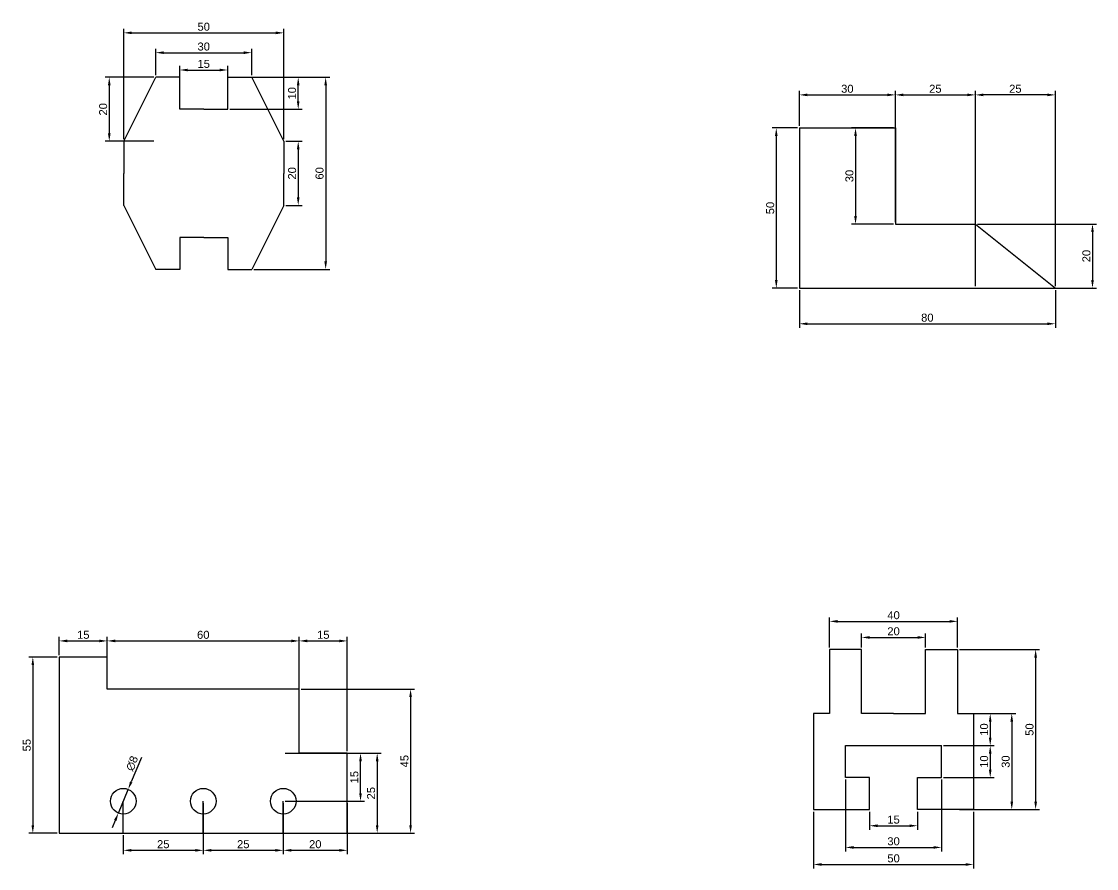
# Model space of a CAD drawing. Header units: millimetres. Extents: x 721 to 8170, y 1595 to 4606.
# Drawn here: x 758 to 1093.9, y 1641 to 1905.5 of the extents above; entities that cross this region are included whole.
import ezdxf

# ---------------------------------------------------------------- set-up
doc = ezdxf.new("R2010")
doc.units = ezdxf.units.MM
doc.layers.get('0').update_dxf_attribs({"color": 255})
doc.styles.get("Standard").update_dxf_attribs({"font": 'arial.ttf'})
doc.dimstyles.new('ISO-25', dxfattribs={"dimtxt": 2.5, "dimasz": 2.5, "dimexe": 1.25, "dimexo": 0.625, "dimtad": 1, "dimtxsty": 'Standard', "dimcen": 2.5, "dimadec": 0, "dimazin": 0, "dimtfac": 1, "dimtmove": 0, "dimatfit": 3, "dimfxl": 1, "dimarcsym": 0})

# ---------------------------------------------------------------- blocks, each defined once
blk = doc.blocks.new('*D35')
at = {"color": 0, "lineweight": -2, "transparency": 16777216}
for p, q in [((807.45, 1878.68), (807.45, 1891.57)), ((822.45, 1878.68), (822.45, 1891.57)), ((809.95, 1890.32), (819.95, 1890.32))]:
    blk.add_line(p, q, dxfattribs=at)
at = {"color": 0, "transparency": 16777216}
for points in [[(809.95, 1890.73), (809.95, 1889.9), (807.45, 1890.32)], [(819.95, 1890.73), (819.95, 1889.9), (822.45, 1890.32)]]:
    blk.add_solid(points, dxfattribs=at)
at = {"layer": 'Defpoints', "color": 0, "transparency": 16777216}
for p in [(822.45, 1890.32), (807.45, 1878.05), (822.45, 1878.05)]:
    blk.add_point(p, dxfattribs=at)
at = {"color": 0, "transparency": 16777216, "insert": (814.95, 1892.22), "char_height": 2.5, "attachment_point": 5}
blk.add_mtext('15', dxfattribs=at)
blk = doc.blocks.new('*D36')
at = {"color": 0, "lineweight": -2, "transparency": 16777216}
for p, q in [((799.95, 1888.68), (799.95, 1896.98)), ((802.45, 1895.73), (827.45, 1895.73)), ((829.95, 1888.68), (829.95, 1896.98))]:
    blk.add_line(p, q, dxfattribs=at)
at = {"color": 0, "transparency": 16777216}
for points in [[(802.45, 1896.15), (802.45, 1895.31), (799.95, 1895.73)], [(827.45, 1896.15), (827.45, 1895.31), (829.95, 1895.73)]]:
    blk.add_solid(points, dxfattribs=at)
at = {"layer": 'Defpoints', "color": 0, "transparency": 16777216}
for p in [(829.95, 1895.73), (799.95, 1888.05), (829.95, 1888.05)]:
    blk.add_point(p, dxfattribs=at)
at = {"color": 0, "transparency": 16777216, "insert": (814.95, 1897.63), "char_height": 2.5, "attachment_point": 5}
blk.add_mtext('30', dxfattribs=at)
blk = doc.blocks.new('*D37')
at = {"color": 0, "lineweight": -2, "transparency": 16777216}
for p, q in [((789.95, 1868.68), (789.95, 1903.17)), ((792.45, 1901.92), (837.45, 1901.92)), ((839.95, 1868.68), (839.95, 1903.17))]:
    blk.add_line(p, q, dxfattribs=at)
at = {"color": 0, "transparency": 16777216}
for points in [[(792.45, 1902.34), (792.45, 1901.5), (789.95, 1901.92)], [(837.45, 1902.34), (837.45, 1901.5), (839.95, 1901.92)]]:
    blk.add_solid(points, dxfattribs=at)
at = {"layer": 'Defpoints', "color": 0, "transparency": 16777216}
for p in [(839.95, 1901.92), (789.95, 1868.05), (839.95, 1868.05)]:
    blk.add_point(p, dxfattribs=at)
at = {"color": 0, "transparency": 16777216, "insert": (814.95, 1903.82), "char_height": 2.5, "attachment_point": 5}
blk.add_mtext('50', dxfattribs=at)
blk = doc.blocks.new('*D38')
at = {"color": 0, "lineweight": -2, "transparency": 16777216}
for p, q in [((823.08, 1888.05), (845.73, 1888.05)), ((844.48, 1880.55), (844.48, 1885.55)), ((823.08, 1878.05), (845.73, 1878.05))]:
    blk.add_line(p, q, dxfattribs=at)
at = {"color": 0, "transparency": 16777216}
for points in [[(844.06, 1885.55), (844.89, 1885.55), (844.48, 1888.05)], [(844.06, 1880.55), (844.89, 1880.55), (844.48, 1878.05)]]:
    blk.add_solid(points, dxfattribs=at)
at = {"layer": 'Defpoints', "color": 0, "transparency": 16777216}
for p in [(822.45, 1888.05), (844.48, 1888.05), (822.45, 1878.05)]:
    blk.add_point(p, dxfattribs=at)
at = {"color": 0, "transparency": 16777216, "insert": (842.57, 1883.05), "char_height": 2.5, "attachment_point": 5, "rotation": 90}
blk.add_mtext('10', dxfattribs=at)
blk = doc.blocks.new('*D39')
at = {"color": 0, "lineweight": -2, "transparency": 16777216}
for p, q in [((840.58, 1868.05), (845.73, 1868.05)), ((844.48, 1865.55), (844.48, 1850.55)), ((840.58, 1848.05), (845.73, 1848.05))]:
    blk.add_line(p, q, dxfattribs=at)
at = {"color": 0, "transparency": 16777216}
for points in [[(844.06, 1865.55), (844.9, 1865.55), (844.48, 1868.05)], [(844.06, 1850.55), (844.9, 1850.55), (844.48, 1848.05)]]:
    blk.add_solid(points, dxfattribs=at)
at = {"layer": 'Defpoints', "color": 0, "transparency": 16777216}
for p in [(839.95, 1868.05), (839.95, 1848.05), (844.48, 1848.05)]:
    blk.add_point(p, dxfattribs=at)
at = {"color": 0, "transparency": 16777216, "insert": (842.58, 1858.05), "char_height": 2.5, "attachment_point": 5, "rotation": 90}
blk.add_mtext('20', dxfattribs=at)
blk = doc.blocks.new('*D40')
at = {"color": 0, "lineweight": -2, "transparency": 16777216}
for p, q in [((830.58, 1888.05), (854.31, 1888.05)), ((853.06, 1885.55), (853.06, 1830.55)), ((830.58, 1828.05), (854.31, 1828.05))]:
    blk.add_line(p, q, dxfattribs=at)
at = {"color": 0, "transparency": 16777216}
for points in [[(852.65, 1885.55), (853.48, 1885.55), (853.06, 1888.05)], [(852.65, 1830.55), (853.48, 1830.55), (853.06, 1828.05)]]:
    blk.add_solid(points, dxfattribs=at)
at = {"layer": 'Defpoints', "color": 0, "transparency": 16777216}
for p in [(829.95, 1888.05), (829.95, 1828.05), (853.06, 1828.05)]:
    blk.add_point(p, dxfattribs=at)
at = {"color": 0, "transparency": 16777216, "insert": (851.16, 1858.05), "char_height": 2.5, "attachment_point": 5, "rotation": 90}
blk.add_mtext('60', dxfattribs=at)
blk = doc.blocks.new('*D41')
at = {"color": 0, "lineweight": -2, "transparency": 16777216}
for p, q in [((769.81, 1707.62), (769.81, 1713.29)), ((784.81, 1707.62), (784.81, 1713.29)), ((772.31, 1712.04), (782.31, 1712.04))]:
    blk.add_line(p, q, dxfattribs=at)
at = {"color": 0, "transparency": 16777216}
for points in [[(772.31, 1712.46), (772.31, 1711.62), (769.81, 1712.04)], [(782.31, 1712.46), (782.31, 1711.62), (784.81, 1712.04)]]:
    blk.add_solid(points, dxfattribs=at)
at = {"layer": 'Defpoints', "color": 0, "transparency": 16777216}
for p in [(784.81, 1712.04), (769.81, 1706.99), (784.81, 1706.99)]:
    blk.add_point(p, dxfattribs=at)
at = {"color": 0, "transparency": 16777216, "insert": (777.31, 1713.94), "char_height": 2.5, "attachment_point": 5}
blk.add_mtext('15', dxfattribs=at)
blk = doc.blocks.new('*D42')
at = {"color": 0, "lineweight": -2, "transparency": 16777216}
for p, q in [((784.81, 1697.62), (784.81, 1713.29)), ((844.81, 1697.62), (844.81, 1713.29)), ((787.31, 1712.04), (842.31, 1712.04))]:
    blk.add_line(p, q, dxfattribs=at)
at = {"color": 0, "transparency": 16777216}
for points in [[(787.31, 1712.46), (787.31, 1711.62), (784.81, 1712.04)], [(842.31, 1712.46), (842.31, 1711.62), (844.81, 1712.04)]]:
    blk.add_solid(points, dxfattribs=at)
at = {"layer": 'Defpoints', "color": 0, "transparency": 16777216}
for p in [(844.81, 1712.04), (784.81, 1696.99), (844.81, 1696.99)]:
    blk.add_point(p, dxfattribs=at)
at = {"color": 0, "transparency": 16777216, "insert": (814.81, 1713.94), "char_height": 2.5, "attachment_point": 5}
blk.add_mtext('60', dxfattribs=at)
blk = doc.blocks.new('*D43')
at = {"color": 0, "lineweight": -2, "transparency": 16777216}
for p, q in [((844.81, 1677.64), (844.81, 1713.29)), ((859.81, 1677.64), (859.81, 1713.29)), ((847.31, 1712.04), (857.31, 1712.04))]:
    blk.add_line(p, q, dxfattribs=at)
at = {"color": 0, "transparency": 16777216}
for points in [[(847.31, 1712.46), (847.31, 1711.62), (844.81, 1712.04)], [(857.31, 1712.46), (857.31, 1711.62), (859.81, 1712.04)]]:
    blk.add_solid(points, dxfattribs=at)
at = {"layer": 'Defpoints', "color": 0, "transparency": 16777216}
for p in [(859.81, 1712.04), (844.81, 1677.01), (859.81, 1677.01)]:
    blk.add_point(p, dxfattribs=at)
at = {"color": 0, "transparency": 16777216, "insert": (852.31, 1713.94), "char_height": 2.5, "attachment_point": 5}
blk.add_mtext('15', dxfattribs=at)
blk = doc.blocks.new('*D44')
at = {"color": 0, "lineweight": -2, "transparency": 16777216}
for p, q in [((769.18, 1706.99), (760.3, 1706.99)), ((761.55, 1704.49), (761.55, 1654.49)), ((769.18, 1651.99), (760.3, 1651.99))]:
    blk.add_line(p, q, dxfattribs=at)
at = {"color": 0, "transparency": 16777216}
for points in [[(761.13, 1704.49), (761.96, 1704.49), (761.55, 1706.99)], [(761.13, 1654.49), (761.96, 1654.49), (761.55, 1651.99)]]:
    blk.add_solid(points, dxfattribs=at)
at = {"layer": 'Defpoints', "color": 0, "transparency": 16777216}
for p in [(769.81, 1706.99), (761.55, 1651.99), (769.81, 1651.99)]:
    blk.add_point(p, dxfattribs=at)
at = {"color": 0, "transparency": 16777216, "insert": (759.65, 1679.49), "char_height": 2.5, "attachment_point": 5, "rotation": 90}
blk.add_mtext('55', dxfattribs=at)
blk = doc.blocks.new('*D45')
at = {"color": 0, "lineweight": -2, "transparency": 16777216}
for p, q in [((860.43, 1676.99), (870.41, 1676.99)), ((869.16, 1674.49), (869.16, 1654.49)), ((860.43, 1651.99), (870.41, 1651.99))]:
    blk.add_line(p, q, dxfattribs=at)
at = {"color": 0, "transparency": 16777216}
for points in [[(868.74, 1674.49), (869.58, 1674.49), (869.16, 1676.99)], [(868.74, 1654.49), (869.58, 1654.49), (869.16, 1651.99)]]:
    blk.add_solid(points, dxfattribs=at)
at = {"layer": 'Defpoints', "color": 0, "transparency": 16777216}
for p in [(859.81, 1676.99), (859.81, 1651.99), (869.16, 1651.99)]:
    blk.add_point(p, dxfattribs=at)
at = {"color": 0, "transparency": 16777216, "insert": (867.26, 1664.49), "char_height": 2.5, "attachment_point": 5, "rotation": 90}
blk.add_mtext('25', dxfattribs=at)
blk = doc.blocks.new('*D46')
at = {"color": 0, "lineweight": -2, "transparency": 16777216}
for p, q in [((845.43, 1696.99), (880.85, 1696.99)), ((879.6, 1694.49), (879.6, 1654.49)), ((845.43, 1651.99), (880.85, 1651.99))]:
    blk.add_line(p, q, dxfattribs=at)
at = {"color": 0, "transparency": 16777216}
for points in [[(879.18, 1694.49), (880.01, 1694.49), (879.6, 1696.99)], [(879.18, 1654.49), (880.01, 1654.49), (879.6, 1651.99)]]:
    blk.add_solid(points, dxfattribs=at)
at = {"layer": 'Defpoints', "color": 0, "transparency": 16777216}
for p in [(844.81, 1696.99), (844.81, 1651.99), (879.6, 1651.99)]:
    blk.add_point(p, dxfattribs=at)
at = {"color": 0, "transparency": 16777216, "insert": (877.7, 1674.49), "char_height": 2.5, "attachment_point": 5, "rotation": 90}
blk.add_mtext('45', dxfattribs=at)
blk = doc.blocks.new('*D47')
at = {"color": 0, "lineweight": -2, "transparency": 16777216}
for p, q in [((840.43, 1676.99), (865.2, 1676.99)), ((863.95, 1664.49), (863.95, 1674.49)), ((840.43, 1661.99), (865.2, 1661.99))]:
    blk.add_line(p, q, dxfattribs=at)
at = {"color": 0, "transparency": 16777216}
for points in [[(863.53, 1674.49), (864.36, 1674.49), (863.95, 1676.99)], [(863.53, 1664.49), (864.36, 1664.49), (863.95, 1661.99)]]:
    blk.add_solid(points, dxfattribs=at)
at = {"layer": 'Defpoints', "color": 0, "transparency": 16777216}
for p in [(839.81, 1676.99), (863.95, 1676.99), (839.81, 1661.99)]:
    blk.add_point(p, dxfattribs=at)
at = {"color": 0, "transparency": 16777216, "insert": (862.04, 1669.49), "char_height": 2.5, "attachment_point": 5, "rotation": 90}
blk.add_mtext('15', dxfattribs=at)
blk = doc.blocks.new('*D48')
at = {"color": 0, "lineweight": -2, "transparency": 16777216}
for p, q in [((795.46, 1675.63), (792.3, 1668)), ((788.28, 1658.3), (791.34, 1665.69)), ((787.32, 1655.99), (786.36, 1653.68))]:
    blk.add_line(p, q, dxfattribs=at)
at = {"color": 0, "transparency": 16777216}
for points in [[(791.91, 1668.16), (792.68, 1667.84), (791.34, 1665.69)], [(786.94, 1656.15), (787.71, 1655.83), (788.28, 1658.3)]]:
    blk.add_solid(points, dxfattribs=at)
at = {"layer": 'Defpoints', "color": 0, "transparency": 16777216}
for p in [(791.34, 1665.69), (788.28, 1658.3)]:
    blk.add_point(p, dxfattribs=at)
at = {"color": 0, "transparency": 16777216, "insert": (792.56, 1673.79), "char_height": 2.5, "attachment_point": 5, "rotation": 67.4921}
blk.add_mtext('∅8', dxfattribs=at)
blk = doc.blocks.new('*D49')
at = {"color": 0, "lineweight": -2, "transparency": 16777216}
for p, q in [((789.81, 1651.37), (789.81, 1645.4)), ((814.81, 1651.37), (814.81, 1645.4)), ((792.31, 1646.65), (812.31, 1646.65))]:
    blk.add_line(p, q, dxfattribs=at)
at = {"color": 0, "transparency": 16777216}
for points in [[(792.31, 1647.06), (792.31, 1646.23), (789.81, 1646.65)], [(812.31, 1647.06), (812.31, 1646.23), (814.81, 1646.65)]]:
    blk.add_solid(points, dxfattribs=at)
at = {"layer": 'Defpoints', "color": 0, "transparency": 16777216}
for p in [(789.81, 1651.99), (814.81, 1651.99), (814.81, 1646.65)]:
    blk.add_point(p, dxfattribs=at)
at = {"color": 0, "transparency": 16777216, "insert": (802.31, 1648.55), "char_height": 2.5, "attachment_point": 5}
blk.add_mtext('25', dxfattribs=at)
blk = doc.blocks.new('*D50')
at = {"color": 0, "lineweight": -2, "transparency": 16777216}
for p, q in [((814.81, 1661.37), (814.81, 1645.4)), ((839.81, 1661.37), (839.81, 1645.4)), ((817.31, 1646.65), (837.31, 1646.65))]:
    blk.add_line(p, q, dxfattribs=at)
at = {"color": 0, "transparency": 16777216}
for points in [[(817.31, 1647.06), (817.31, 1646.23), (814.81, 1646.65)], [(837.31, 1647.06), (837.31, 1646.23), (839.81, 1646.65)]]:
    blk.add_solid(points, dxfattribs=at)
at = {"layer": 'Defpoints', "color": 0, "transparency": 16777216}
for p in [(814.81, 1661.99), (839.81, 1661.99), (839.81, 1646.65)]:
    blk.add_point(p, dxfattribs=at)
at = {"color": 0, "transparency": 16777216, "insert": (827.31, 1648.55), "char_height": 2.5, "attachment_point": 5}
blk.add_mtext('25', dxfattribs=at)
blk = doc.blocks.new('*D51')
at = {"color": 0, "lineweight": -2, "transparency": 16777216}
for p, q in [((839.81, 1661.37), (839.81, 1645.4)), ((859.81, 1661.37), (859.81, 1645.4)), ((842.31, 1646.65), (857.31, 1646.65))]:
    blk.add_line(p, q, dxfattribs=at)
at = {"color": 0, "transparency": 16777216}
for points in [[(842.31, 1647.06), (842.31, 1646.23), (839.81, 1646.65)], [(857.31, 1647.06), (857.31, 1646.23), (859.81, 1646.65)]]:
    blk.add_solid(points, dxfattribs=at)
at = {"layer": 'Defpoints', "color": 0, "transparency": 16777216}
for p in [(839.81, 1661.99), (859.81, 1661.99), (859.81, 1646.65)]:
    blk.add_point(p, dxfattribs=at)
at = {"color": 0, "transparency": 16777216, "insert": (849.81, 1648.55), "char_height": 2.5, "attachment_point": 5}
blk.add_mtext('20', dxfattribs=at)
blk = doc.blocks.new('*D52')
at = {"color": 0, "lineweight": -2, "transparency": 16777216}
for p, q in [((1010.52, 1709.97), (1010.52, 1719.4)), ((1013.02, 1718.15), (1048.02, 1718.15)), ((1050.52, 1709.97), (1050.52, 1719.4))]:
    blk.add_line(p, q, dxfattribs=at)
at = {"color": 0, "transparency": 16777216}
for points in [[(1013.02, 1718.57), (1013.02, 1717.73), (1010.52, 1718.15)], [(1048.02, 1718.57), (1048.02, 1717.73), (1050.52, 1718.15)]]:
    blk.add_solid(points, dxfattribs=at)
at = {"layer": 'Defpoints', "color": 0, "transparency": 16777216}
for p in [(1050.52, 1718.15), (1010.52, 1709.35), (1050.52, 1709.35)]:
    blk.add_point(p, dxfattribs=at)
at = {"color": 0, "transparency": 16777216, "insert": (1030.52, 1720.05), "char_height": 2.5, "attachment_point": 5}
blk.add_mtext('40', dxfattribs=at)
blk = doc.blocks.new('*D53')
at = {"color": 0, "lineweight": -2, "transparency": 16777216}
for p, q in [((1020.52, 1709.97), (1020.52, 1714.38)), ((1040.52, 1709.97), (1040.52, 1714.38)), ((1023.02, 1713.13), (1038.02, 1713.13))]:
    blk.add_line(p, q, dxfattribs=at)
at = {"color": 0, "transparency": 16777216}
for points in [[(1023.02, 1713.54), (1023.02, 1712.71), (1020.52, 1713.13)], [(1038.02, 1713.54), (1038.02, 1712.71), (1040.52, 1713.13)]]:
    blk.add_solid(points, dxfattribs=at)
at = {"layer": 'Defpoints', "color": 0, "transparency": 16777216}
for p in [(1040.52, 1713.13), (1020.52, 1709.35), (1040.52, 1709.35)]:
    blk.add_point(p, dxfattribs=at)
at = {"color": 0, "transparency": 16777216, "insert": (1030.52, 1715.03), "char_height": 2.5, "attachment_point": 5}
blk.add_mtext('20', dxfattribs=at)
blk = doc.blocks.new('*D54')
at = {"color": 0, "lineweight": -2, "transparency": 16777216}
for p, q in [((1051.14, 1709.35), (1076.17, 1709.35)), ((1074.92, 1706.85), (1074.92, 1661.85)), ((1051.14, 1659.35), (1076.17, 1659.35))]:
    blk.add_line(p, q, dxfattribs=at)
at = {"color": 0, "transparency": 16777216}
for points in [[(1074.51, 1706.85), (1075.34, 1706.85), (1074.92, 1709.35)], [(1074.51, 1661.85), (1075.34, 1661.85), (1074.92, 1659.35)]]:
    blk.add_solid(points, dxfattribs=at)
at = {"layer": 'Defpoints', "color": 0, "transparency": 16777216}
for p in [(1050.52, 1709.35), (1050.52, 1659.35), (1074.92, 1659.35)]:
    blk.add_point(p, dxfattribs=at)
at = {"color": 0, "transparency": 16777216, "insert": (1073.02, 1684.35), "char_height": 2.5, "attachment_point": 5, "rotation": 90}
blk.add_mtext('50', dxfattribs=at)
blk = doc.blocks.new('*D55')
at = {"color": 0, "lineweight": -2, "transparency": 16777216}
for p, q in [((1056.14, 1689.35), (1068.71, 1689.35)), ((1067.46, 1686.85), (1067.46, 1661.85)), ((1056.14, 1659.35), (1068.71, 1659.35))]:
    blk.add_line(p, q, dxfattribs=at)
at = {"color": 0, "transparency": 16777216}
for points in [[(1067.04, 1686.85), (1067.88, 1686.85), (1067.46, 1689.35)], [(1067.04, 1661.85), (1067.88, 1661.85), (1067.46, 1659.35)]]:
    blk.add_solid(points, dxfattribs=at)
at = {"layer": 'Defpoints', "color": 0, "transparency": 16777216}
for p in [(1055.52, 1689.35), (1055.52, 1659.35), (1067.46, 1659.35)]:
    blk.add_point(p, dxfattribs=at)
at = {"color": 0, "transparency": 16777216, "insert": (1065.56, 1674.35), "char_height": 2.5, "attachment_point": 5, "rotation": 90}
blk.add_mtext('30', dxfattribs=at)
blk = doc.blocks.new('*D56')
at = {"color": 0, "lineweight": -2, "transparency": 16777216}
for p, q in [((1046.14, 1679.35), (1061.98, 1679.35)), ((1060.73, 1676.85), (1060.73, 1671.85)), ((1046.14, 1669.35), (1061.98, 1669.35))]:
    blk.add_line(p, q, dxfattribs=at)
at = {"color": 0, "transparency": 16777216}
for points in [[(1060.31, 1676.85), (1061.15, 1676.85), (1060.73, 1679.35)], [(1060.31, 1671.85), (1061.15, 1671.85), (1060.73, 1669.35)]]:
    blk.add_solid(points, dxfattribs=at)
at = {"layer": 'Defpoints', "color": 0, "transparency": 16777216}
for p in [(1045.52, 1679.35), (1045.52, 1669.35), (1060.73, 1669.35)]:
    blk.add_point(p, dxfattribs=at)
at = {"color": 0, "transparency": 16777216, "insert": (1058.83, 1674.35), "char_height": 2.5, "attachment_point": 5, "rotation": 90}
blk.add_mtext('10', dxfattribs=at)
blk = doc.blocks.new('*D57')
at = {"color": 0, "lineweight": -2, "transparency": 16777216}
for p, q in [((1051.21, 1689.36), (1061.98, 1689.36)), ((1060.73, 1686.86), (1060.73, 1681.86)), ((1051.21, 1679.36), (1061.98, 1679.36))]:
    blk.add_line(p, q, dxfattribs=at)
at = {"color": 0, "transparency": 16777216}
for points in [[(1060.31, 1686.86), (1061.14, 1686.86), (1060.73, 1689.36)], [(1060.31, 1681.86), (1061.14, 1681.86), (1060.73, 1679.36)]]:
    blk.add_solid(points, dxfattribs=at)
at = {"layer": 'Defpoints', "color": 0, "transparency": 16777216}
for p in [(1050.59, 1689.36), (1050.59, 1679.36), (1060.73, 1679.36)]:
    blk.add_point(p, dxfattribs=at)
at = {"color": 0, "transparency": 16777216, "insert": (1058.83, 1684.36), "char_height": 2.5, "attachment_point": 5, "rotation": 90}
blk.add_mtext('10', dxfattribs=at)
blk = doc.blocks.new('*D58')
at = {"color": 0, "lineweight": -2, "transparency": 16777216}
for p, q in [((1023.02, 1658.72), (1023.02, 1653.08)), ((1038.02, 1658.72), (1038.02, 1653.08)), ((1025.52, 1654.33), (1035.52, 1654.33))]:
    blk.add_line(p, q, dxfattribs=at)
at = {"color": 0, "transparency": 16777216}
for points in [[(1025.52, 1654.74), (1025.52, 1653.91), (1023.02, 1654.33)], [(1035.52, 1654.74), (1035.52, 1653.91), (1038.02, 1654.33)]]:
    blk.add_solid(points, dxfattribs=at)
at = {"layer": 'Defpoints', "color": 0, "transparency": 16777216}
for p in [(1023.02, 1659.35), (1038.02, 1659.35), (1038.02, 1654.33)]:
    blk.add_point(p, dxfattribs=at)
at = {"color": 0, "transparency": 16777216, "insert": (1030.52, 1656.23), "char_height": 2.5, "attachment_point": 5}
blk.add_mtext('15', dxfattribs=at)
blk = doc.blocks.new('*D59')
at = {"color": 0, "lineweight": -2, "transparency": 16777216}
for p, q in [((1005.52, 1658.72), (1005.52, 1640.98)), ((1055.52, 1658.72), (1055.52, 1640.98)), ((1008.02, 1642.23), (1053.02, 1642.23))]:
    blk.add_line(p, q, dxfattribs=at)
at = {"color": 0, "transparency": 16777216}
for points in [[(1008.02, 1642.65), (1008.02, 1641.81), (1005.52, 1642.23)], [(1053.02, 1642.65), (1053.02, 1641.81), (1055.52, 1642.23)]]:
    blk.add_solid(points, dxfattribs=at)
at = {"layer": 'Defpoints', "color": 0, "transparency": 16777216}
for p in [(1005.52, 1659.35), (1055.52, 1659.35), (1055.52, 1642.23)]:
    blk.add_point(p, dxfattribs=at)
at = {"color": 0, "transparency": 16777216, "insert": (1030.52, 1644.13), "char_height": 2.5, "attachment_point": 5}
blk.add_mtext('50', dxfattribs=at)
blk = doc.blocks.new('*D60')
at = {"color": 0, "lineweight": -2, "transparency": 16777216}
for p, q in [((1015.52, 1668.72), (1015.52, 1646.31)), ((1045.52, 1668.72), (1045.52, 1646.31)), ((1018.02, 1647.56), (1043.02, 1647.56))]:
    blk.add_line(p, q, dxfattribs=at)
at = {"color": 0, "transparency": 16777216}
for points in [[(1018.02, 1647.98), (1018.02, 1647.14), (1015.52, 1647.56)], [(1043.02, 1647.98), (1043.02, 1647.14), (1045.52, 1647.56)]]:
    blk.add_solid(points, dxfattribs=at)
at = {"layer": 'Defpoints', "color": 0, "transparency": 16777216}
for p in [(1015.52, 1669.35), (1045.52, 1669.35), (1045.52, 1647.56)]:
    blk.add_point(p, dxfattribs=at)
at = {"color": 0, "transparency": 16777216, "insert": (1030.52, 1649.46), "char_height": 2.5, "attachment_point": 5}
blk.add_mtext('30', dxfattribs=at)
blk = doc.blocks.new('*D61')
at = {"color": 0, "lineweight": -2, "transparency": 16777216}
for p, q in [((1001.08, 1872.84), (1001.08, 1883.8)), ((1003.58, 1882.55), (1028.58, 1882.55)), ((1031.08, 1872.84), (1031.08, 1883.8))]:
    blk.add_line(p, q, dxfattribs=at)
at = {"color": 0, "transparency": 16777216}
for points in [[(1003.58, 1882.97), (1003.58, 1882.13), (1001.08, 1882.55)], [(1028.58, 1882.97), (1028.58, 1882.13), (1031.08, 1882.55)]]:
    blk.add_solid(points, dxfattribs=at)
at = {"layer": 'Defpoints', "color": 0, "transparency": 16777216}
for p in [(1031.08, 1882.55), (1001.08, 1872.22), (1031.08, 1872.22)]:
    blk.add_point(p, dxfattribs=at)
at = {"color": 0, "transparency": 16777216, "insert": (1016.08, 1884.45), "char_height": 2.5, "attachment_point": 5}
blk.add_mtext('30', dxfattribs=at)
blk = doc.blocks.new('*D62')
at = {"color": 0, "lineweight": -2, "transparency": 16777216}
for p, q in [((1000.46, 1872.22), (992.63, 1872.22)), ((993.88, 1869.72), (993.88, 1824.72)), ((1000.46, 1822.22), (992.63, 1822.22))]:
    blk.add_line(p, q, dxfattribs=at)
at = {"color": 0, "transparency": 16777216}
for points in [[(993.46, 1869.72), (994.29, 1869.72), (993.88, 1872.22)], [(993.46, 1824.72), (994.29, 1824.72), (993.88, 1822.22)]]:
    blk.add_solid(points, dxfattribs=at)
at = {"layer": 'Defpoints', "color": 0, "transparency": 16777216}
for p in [(1001.08, 1872.22), (993.88, 1822.22), (1001.08, 1822.22)]:
    blk.add_point(p, dxfattribs=at)
at = {"color": 0, "transparency": 16777216, "insert": (991.98, 1847.22), "char_height": 2.5, "attachment_point": 5, "rotation": 90}
blk.add_mtext('50', dxfattribs=at)
blk = doc.blocks.new('*D63')
at = {"color": 0, "lineweight": -2, "transparency": 16777216}
for p, q in [((1001.08, 1821.59), (1001.08, 1809.82)), ((1081.08, 1821.59), (1081.08, 1809.82)), ((1003.58, 1811.07), (1078.58, 1811.07))]:
    blk.add_line(p, q, dxfattribs=at)
at = {"color": 0, "transparency": 16777216}
for points in [[(1003.58, 1811.49), (1003.58, 1810.66), (1001.08, 1811.07)], [(1078.58, 1811.49), (1078.58, 1810.66), (1081.08, 1811.07)]]:
    blk.add_solid(points, dxfattribs=at)
at = {"layer": 'Defpoints', "color": 0, "transparency": 16777216}
for p in [(1001.08, 1822.22), (1081.08, 1822.22), (1081.08, 1811.07)]:
    blk.add_point(p, dxfattribs=at)
at = {"color": 0, "transparency": 16777216, "insert": (1041.08, 1812.97), "char_height": 2.5, "attachment_point": 5}
blk.add_mtext('80', dxfattribs=at)
blk = doc.blocks.new('*D64')
at = {"color": 0, "lineweight": -2, "transparency": 16777216}
for p, q in [((1056.71, 1842.22), (1093.94, 1842.22)), ((1092.69, 1839.72), (1092.69, 1824.72)), ((1056.71, 1822.22), (1093.94, 1822.22))]:
    blk.add_line(p, q, dxfattribs=at)
at = {"color": 0, "transparency": 16777216}
for points in [[(1092.27, 1839.72), (1093.11, 1839.72), (1092.69, 1842.22)], [(1092.27, 1824.72), (1093.11, 1824.72), (1092.69, 1822.22)]]:
    blk.add_solid(points, dxfattribs=at)
at = {"layer": 'Defpoints', "color": 0, "transparency": 16777216}
for p in [(1056.08, 1842.22), (1056.08, 1822.22), (1092.69, 1822.22)]:
    blk.add_point(p, dxfattribs=at)
at = {"color": 0, "transparency": 16777216, "insert": (1090.79, 1832.22), "char_height": 2.5, "attachment_point": 5, "rotation": 90}
blk.add_mtext('20', dxfattribs=at)
blk = doc.blocks.new('*D65')
at = {"color": 0, "lineweight": -2, "transparency": 16777216}
for p, q in [((1031.08, 1842.84), (1031.08, 1883.8)), ((1033.58, 1882.55), (1053.58, 1882.55)), ((1056.08, 1842.84), (1056.08, 1883.8))]:
    blk.add_line(p, q, dxfattribs=at)
at = {"color": 0, "transparency": 16777216}
for points in [[(1033.58, 1882.97), (1033.58, 1882.13), (1031.08, 1882.55)], [(1053.58, 1882.97), (1053.58, 1882.13), (1056.08, 1882.55)]]:
    blk.add_solid(points, dxfattribs=at)
at = {"layer": 'Defpoints', "color": 0, "transparency": 16777216}
for p in [(1056.08, 1882.55), (1031.08, 1842.22), (1056.08, 1842.22)]:
    blk.add_point(p, dxfattribs=at)
at = {"color": 0, "transparency": 16777216, "insert": (1043.58, 1884.45), "char_height": 2.5, "attachment_point": 5}
blk.add_mtext('25', dxfattribs=at)
blk = doc.blocks.new('*D66')
at = {"color": 0, "lineweight": -2, "transparency": 16777216}
for p, q in [((1056.08, 1822.84), (1056.08, 1883.8)), ((1078.58, 1882.55), (1058.58, 1882.55)), ((1081.08, 1822.84), (1081.08, 1883.8))]:
    blk.add_line(p, q, dxfattribs=at)
at = {"color": 0, "transparency": 16777216}
for points in [[(1058.58, 1882.97), (1058.58, 1882.13), (1056.08, 1882.55)], [(1078.58, 1882.97), (1078.58, 1882.13), (1081.08, 1882.55)]]:
    blk.add_solid(points, dxfattribs=at)
at = {"layer": 'Defpoints', "color": 0, "transparency": 16777216}
for p in [(1056.08, 1882.55), (1056.08, 1822.22), (1081.08, 1822.22)]:
    blk.add_point(p, dxfattribs=at)
at = {"color": 0, "transparency": 16777216, "insert": (1068.58, 1884.45), "char_height": 2.5, "attachment_point": 5}
blk.add_mtext('25', dxfattribs=at)
blk = doc.blocks.new('*D67')
at = {"color": 0, "lineweight": -2, "transparency": 16777216}
for p, q in [((1030.46, 1872.22), (1017.39, 1872.22)), ((1018.64, 1869.72), (1018.64, 1844.72)), ((1030.46, 1842.22), (1017.39, 1842.22))]:
    blk.add_line(p, q, dxfattribs=at)
at = {"color": 0, "transparency": 16777216}
for points in [[(1018.22, 1869.72), (1019.06, 1869.72), (1018.64, 1872.22)], [(1018.22, 1844.72), (1019.06, 1844.72), (1018.64, 1842.22)]]:
    blk.add_solid(points, dxfattribs=at)
at = {"layer": 'Defpoints', "color": 0, "transparency": 16777216}
for p in [(1031.08, 1872.22), (1018.64, 1842.22), (1031.08, 1842.22)]:
    blk.add_point(p, dxfattribs=at)
at = {"color": 0, "transparency": 16777216, "insert": (1016.74, 1857.22), "char_height": 2.5, "attachment_point": 5, "rotation": 90}
blk.add_mtext('30', dxfattribs=at)
blk = doc.blocks.new('*D68')
at = {"color": 0, "lineweight": -2, "transparency": 16777216}
for p, q in [((799.33, 1888.05), (784.18, 1888.05)), ((785.43, 1885.55), (785.43, 1870.55)), ((799.33, 1868.05), (784.18, 1868.05))]:
    blk.add_line(p, q, dxfattribs=at)
at = {"color": 0, "transparency": 16777216}
for points in [[(785.02, 1885.55), (785.85, 1885.55), (785.43, 1888.05)], [(785.02, 1870.55), (785.85, 1870.55), (785.43, 1868.05)]]:
    blk.add_solid(points, dxfattribs=at)
at = {"layer": 'Defpoints', "color": 0, "transparency": 16777216}
for p in [(799.95, 1888.05), (785.43, 1868.05), (799.95, 1868.05)]:
    blk.add_point(p, dxfattribs=at)
at = {"color": 0, "transparency": 16777216, "insert": (783.53, 1878.05), "char_height": 2.5, "attachment_point": 5, "rotation": 90}
blk.add_mtext('20', dxfattribs=at)

msp = doc.modelspace()

# ---------------------------------------------------------------- linework, layer by layer
for p, q in [((789.953, 1868.052), (799.953, 1888.052)), ((807.453, 1888.052), (799.953, 1888.052)), ((807.453, 1878.052), (807.453, 1888.052)), ((822.453, 1878.052), (822.453, 1888.052)), ((822.453, 1888.052), (829.953, 1888.052)), ((839.953, 1868.052), (829.953, 1888.052)), ((814.953, 1878.052), (807.453, 1878.052)), ((814.953, 1878.052), (822.453, 1878.052)), ((1001.084, 1872.215), (1001.084, 1822.215)), ((1001.084, 1872.215), (1031.084, 1872.215)), ((1031.084, 1872.215), (1031.084, 1842.215)), ((789.953, 1868.052), (789.953, 1858.052)), ((839.953, 1868.052), (839.953, 1858.052)), ((789.953, 1848.052), (789.953, 1858.052)), ((839.953, 1848.052), (839.953, 1858.052)), ((789.953, 1848.052), (799.953, 1828.052)), ((839.953, 1848.052), (829.953, 1828.052)), ((1031.084, 1842.215), (1056.084, 1842.215)), ((1056.084, 1842.215), (1081.084, 1822.215)), ((814.953, 1838.052), (807.453, 1838.052)), ((807.453, 1838.052), (807.453, 1828.052)), ((814.953, 1838.052), (822.453, 1838.052)), ((822.453, 1838.052), (822.453, 1828.052)), ((807.453, 1828.052), (799.953, 1828.052)), ((822.453, 1828.052), (829.953, 1828.052)), ((1001.084, 1822.215), (1081.084, 1822.215)), ((769.809, 1706.992), (769.809, 1651.992)), ((784.809, 1706.992), (769.809, 1706.992)), ((784.809, 1696.992), (784.809, 1706.992)), ((1020.516, 1709.349), (1010.516, 1709.349)), ((1010.516, 1709.349), (1010.516, 1689.349)), ((1020.516, 1689.349), (1020.516, 1709.349)), ((1040.516, 1689.349), (1040.516, 1709.349)), ((1040.516, 1709.349), (1050.516, 1709.349)), ((1050.516, 1709.349), (1050.516, 1689.349)), ((844.809, 1696.992), (784.809, 1696.992)), ((844.809, 1676.992), (844.809, 1696.992)), ((1010.516, 1689.349), (1005.516, 1689.349)), ((1005.516, 1689.349), (1005.516, 1659.349)), ((1030.516, 1689.349), (1020.516, 1689.349)), ((1030.516, 1689.349), (1040.516, 1689.349)), ((1050.516, 1689.349), (1055.516, 1689.349)), ((1055.516, 1689.349), (1055.516, 1659.349)), ((859.809, 1676.992), (844.809, 1676.992)), ((859.809, 1651.992), (859.809, 1676.992)), ((1015.516, 1669.349), (1015.516, 1679.349)), ((1015.516, 1679.349), (1045.516, 1679.349)), ((1045.516, 1669.349), (1045.516, 1679.349)), ((1023.016, 1669.349), (1015.516, 1669.349)), ((1023.016, 1659.349), (1023.016, 1669.349)), ((1038.016, 1659.349), (1038.016, 1669.349)), ((1038.016, 1669.349), (1045.516, 1669.349)), ((789.809, 1651.992), (789.809, 1661.992)), ((814.809, 1651.992), (814.809, 1661.992)), ((839.809, 1651.992), (839.809, 1661.992)), ((1005.516, 1659.349), (1023.016, 1659.349)), ((1055.516, 1659.349), (1038.016, 1659.349)), ((769.809, 1651.992), (789.809, 1651.992)), ((789.809, 1651.992), (814.809, 1651.992)), ((814.809, 1651.992), (839.809, 1651.992)), ((839.809, 1651.992), (859.809, 1651.992))]:
    msp.add_line(p, q)
for centre in [(789.809, 1661.992), (814.809, 1661.992), (839.809, 1661.992)]:
    msp.add_circle(centre, 4)

# ---------------------------------------------------------------- dimensions: what is measured, and where the dimension line sits
for base, p1, p2, picture, middle in [((839.953, 1901.919), (789.953, 1868.052), (839.953, 1868.052), '*D37', (814.953, 1903.82)), ((829.953, 1895.731), (799.953, 1888.052), (829.953, 1888.052), '*D36', (814.953, 1897.633)), ((822.453, 1890.316), (807.453, 1878.052), (822.453, 1878.052), '*D35', (814.953, 1892.218)), ((1031.084, 1882.549), (1001.084, 1872.215), (1031.084, 1872.215), '*D61', (1016.084, 1884.452)), ((1056.084, 1882.549), (1031.084, 1842.215), (1056.084, 1842.215), '*D65', (1043.584, 1884.451)), ((1056.084, 1882.549), (1081.084, 1822.215), (1056.084, 1822.215), '*D66', (1068.584, 1884.451)), ((1081.084, 1811.073), (1001.084, 1822.215), (1081.084, 1822.215), '*D63', (1041.084, 1812.975)), ((1050.516, 1718.149), (1010.516, 1709.349), (1050.516, 1709.349), '*D52', (1030.516, 1720.051)), ((1040.516, 1713.126), (1020.516, 1709.349), (1040.516, 1709.349), '*D53', (1030.516, 1715.028)), ((784.809, 1712.04), (769.809, 1706.992), (784.809, 1706.992), '*D41', (777.309, 1713.942)), ((844.809, 1712.04), (784.809, 1696.995), (844.809, 1696.995), '*D42', (814.809, 1713.942)), ((859.809, 1712.04), (844.809, 1677.011), (859.809, 1677.011), '*D43', (852.309, 1713.942)), ((1045.516, 1647.561), (1015.516, 1669.349), (1045.516, 1669.349), '*D60', (1030.516, 1649.463)), ((839.809, 1646.646), (814.809, 1661.992), (839.809, 1661.992), '*D50', (827.309, 1648.547)), ((859.809, 1646.645), (839.809, 1661.992), (859.809, 1661.992), '*D51', (849.809, 1648.547)), ((1055.516, 1642.231), (1005.516, 1659.349), (1055.516, 1659.349), '*D59', (1030.516, 1644.132)), ((1038.016, 1654.325), (1023.016, 1659.349), (1038.016, 1659.349), '*D58', (1030.516, 1656.227)), ((814.809, 1646.646), (789.809, 1651.992), (814.809, 1651.992), '*D49', (802.309, 1648.547))]:
    dim = msp.add_linear_dim(base=base, p1=p1, p2=p2, dimstyle='ISO-25')
    dim.commit()
    dim.dimension.update_dxf_attribs({"geometry": picture, "text_midpoint": middle})
for base, p1, p2, picture, middle in [((785.432, 1868.052), (799.953, 1888.052), (799.953, 1868.052), '*D68', (783.53, 1878.052)), ((844.476, 1888.052), (822.453, 1878.052), (822.453, 1888.052), '*D38', (842.574, 1883.052)), ((853.063, 1828.052), (829.953, 1888.052), (829.953, 1828.052), '*D40', (851.161, 1858.052)), ((993.878, 1822.215), (1001.084, 1872.215), (1001.084, 1822.215), '*D62', (991.976, 1847.215)), ((1018.64, 1842.215), (1031.084, 1872.215), (1031.084, 1842.215), '*D67', (1016.737, 1857.215)), ((844.479, 1848.052), (839.953, 1868.052), (839.953, 1848.052), '*D39', (842.578, 1858.052)), ((1092.69, 1822.215), (1056.084, 1842.215), (1056.084, 1822.215), '*D64', (1090.788, 1832.215)), ((761.545, 1651.992), (769.809, 1706.992), (769.809, 1651.992), '*D44', (759.649, 1679.492)), ((1074.925, 1659.349), (1050.516, 1709.349), (1050.516, 1659.349), '*D54', (1073.023, 1684.349)), ((879.597, 1651.992), (844.809, 1696.992), (844.809, 1651.992), '*D46', (877.7, 1674.492)), ((1060.727, 1679.361), (1050.586, 1689.361), (1050.586, 1679.361), '*D57', (1058.825, 1684.361)), ((1067.461, 1659.349), (1055.516, 1689.349), (1055.516, 1659.349), '*D55', (1065.559, 1674.349)), ((863.946, 1676.992), (839.809, 1661.992), (839.809, 1676.992), '*D47', (862.044, 1669.492)), ((869.159, 1651.992), (859.809, 1676.992), (859.809, 1651.992), '*D45', (867.257, 1664.492)), ((1060.729, 1669.349), (1045.516, 1679.349), (1045.516, 1669.349), '*D56', (1058.827, 1674.349))]:
    dim = msp.add_linear_dim(base=base, p1=p1, p2=p2, angle=90, dimstyle='ISO-25')
    dim.commit()
    dim.dimension.update_dxf_attribs({"geometry": picture, "text_midpoint": middle})
dim = msp.add_diameter_dim_2p(p1=(788.278, 1658.297), p2=(791.34, 1665.687), dimstyle='ISO-25')
dim.commit()
dim.dimension.update_dxf_attribs({"geometry": '*D48', "text_midpoint": (794.384, 1673.032), "dimtype": 163})

doc.saveas('drawing.dxf')
